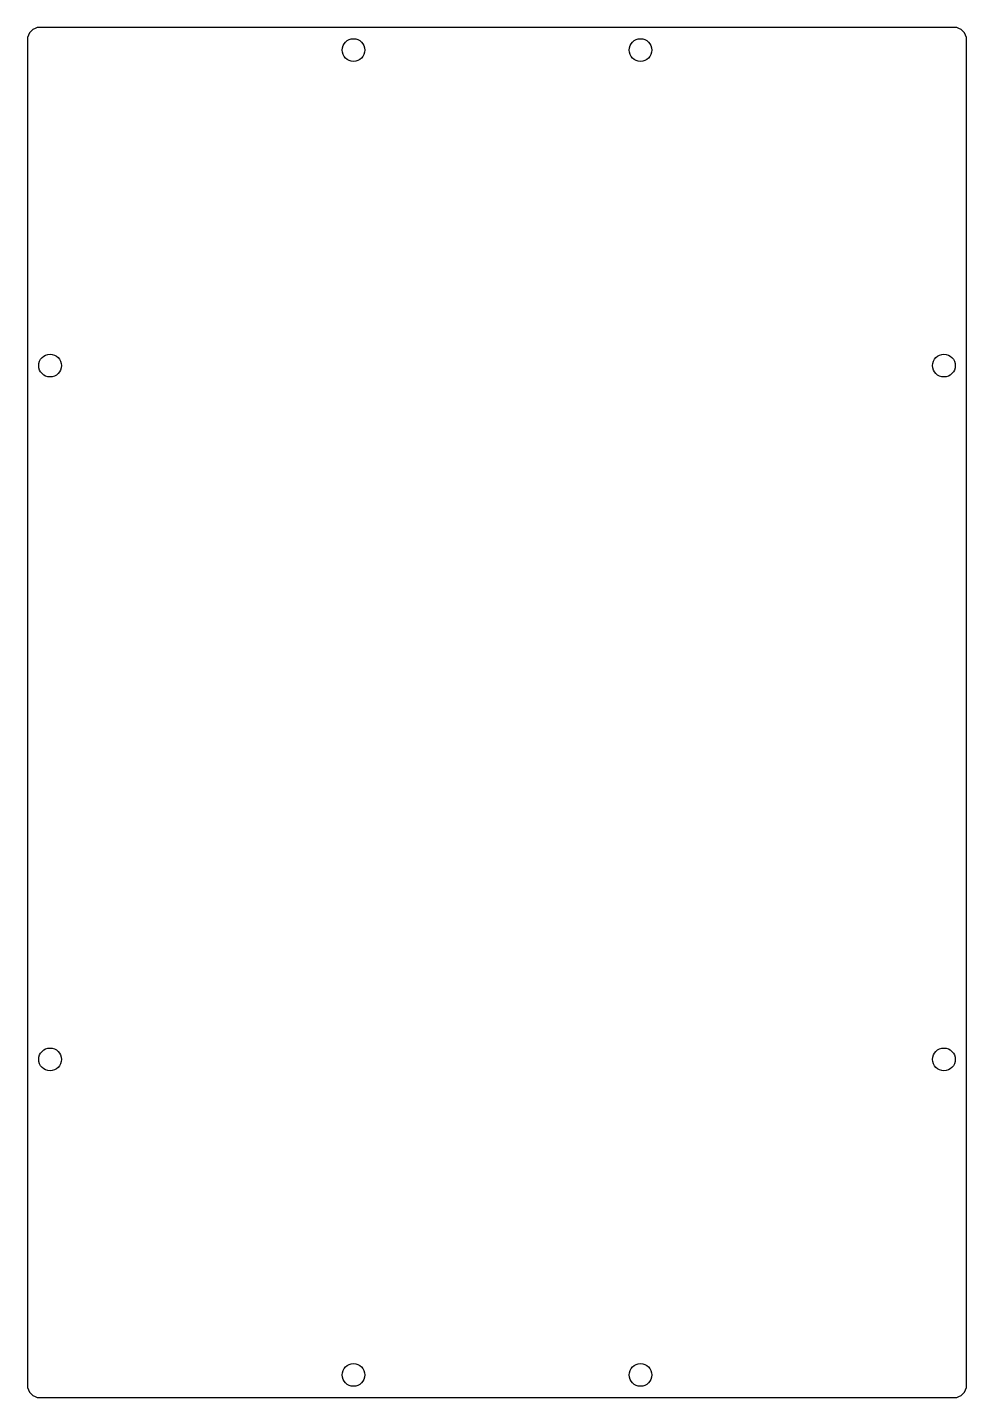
# Model space of a CAD drawing. Header units: millimetres. Extents: x 0 to 228, y 0 to 333.
import ezdxf

# ---------------------------------------------------------------- set-up
doc = ezdxf.new("R2010")
doc.units = ezdxf.units.MM
doc.layers.add('M5_HOLES', color=7, linetype='Continuous')
doc.layers.add('OUTLINE', color=7, linetype='Continuous')

msp = doc.modelspace()

# ---------------------------------------------------------------- linework, layer by layer
at = {"layer": 'M5_HOLES'}
for centre in [(79.24, 327.3), (148.96, 327.3), (5.5, 250.65), (222.7, 250.65), (5.5, 82.15), (222.7, 82.15), (79.24, 5.5), (148.96, 5.5)]:
    msp.add_circle(centre, 2.75, dxfattribs=at)
at = {"layer": 'OUTLINE'}
msp.add_lwpolyline([(3, 0), (225.2, 0, 0.414214), (228.2, 3), (228.2, 329.8, 0.414214), (225.2, 332.8), (3, 332.8, 0.414214), (0, 329.8), (0, 3, 0.414214)], format="xyb", close=True, dxfattribs=at)

doc.saveas('drawing.dxf')
